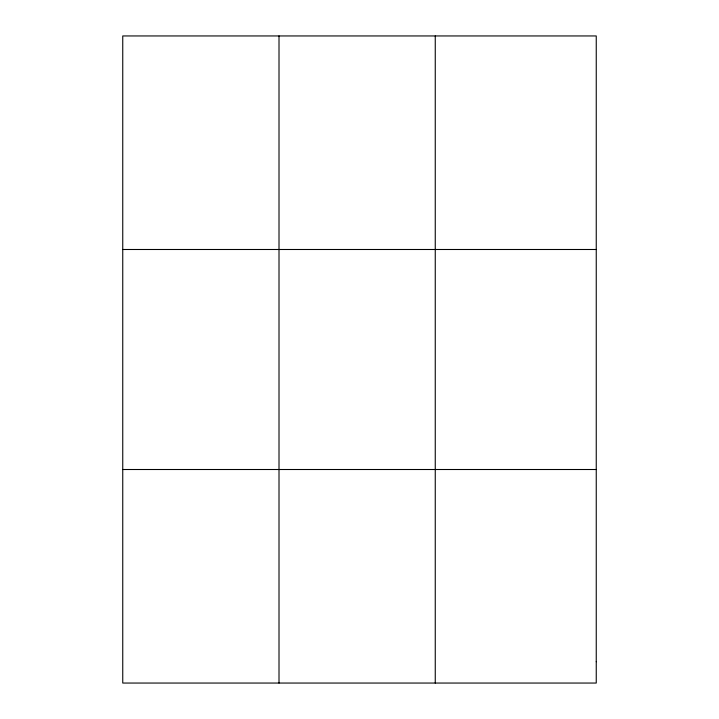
<?xml version="1.0" encoding="UTF-8"?>
<svg xmlns="http://www.w3.org/2000/svg" width="719" height="719" viewBox="0 0 719 719"><rect width="100%" height="100%" fill="white"/><g stroke="black" fill="none" stroke-linecap="round" stroke-linejoin="round"><path stroke-width="1.08" d="M279.008 683.05L279.008 35.95M435.256 683.05L435.256 35.95M122.751 249.493L596.249 249.493M122.751 469.507L596.249 469.507M596.249 661.696L596.249 683.05L122.751 683.05L122.751 35.95L596.249 35.95L596.249 661.696"/></g></svg>
